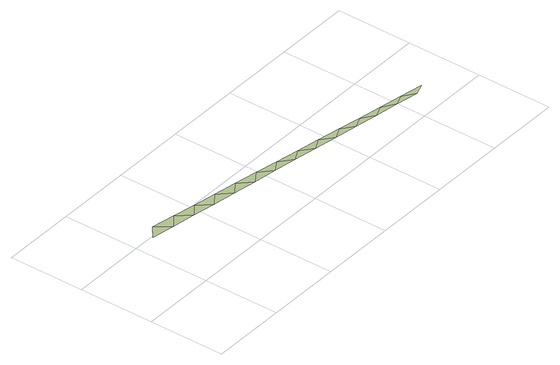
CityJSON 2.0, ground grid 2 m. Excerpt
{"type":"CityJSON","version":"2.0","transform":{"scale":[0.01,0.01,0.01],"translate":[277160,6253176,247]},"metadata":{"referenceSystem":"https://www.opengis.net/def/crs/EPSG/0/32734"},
"CityObjects":{
"terrain1":{"type":"TINRelief","geometry":[{"type":"CompositeSurface","lod":"1","boundaries":[[[0,1,2]],[[1,0,3]],[[3,0,4]],[[4,5,3]],[[6,5,4]],[[5,6,7]],[[7,6,8]],[[8,9,7]],[[10,9,8]],[[9,10,11]],[[11,10,12]],[[13,11,12]],[[14,13,12]],[[13,14,15]],[[14,16,15]],[[16,17,15]],[[18,17,16]],[[17,18,19]],[[19,18,20]],[[21,19,20]],[[22,21,20]],[[21,22,23]],[[22,24,23]],[[24,25,23]],[[26,25,24]],[[25,26,27]]]}]}
},
"vertices":[
[120,187,46],[89,222,46],[58,197,46],[151,211,46],[182,177,46],[212,200,46],[243,167,46],[274,189,46],[305,157,46],[335,178,46],[367,147,46],[397,167,46],[429,138,46],[458,156,46],[490,128,46],[520,145,46],[552,118,46],[581,133,46],[614,108,46],[643,122,46],[675,98,46],[704,111,46],[737,88,46],[766,100,46],[799,78,46],[827,89,46],[860,68,46],[889,78,46]
]}
